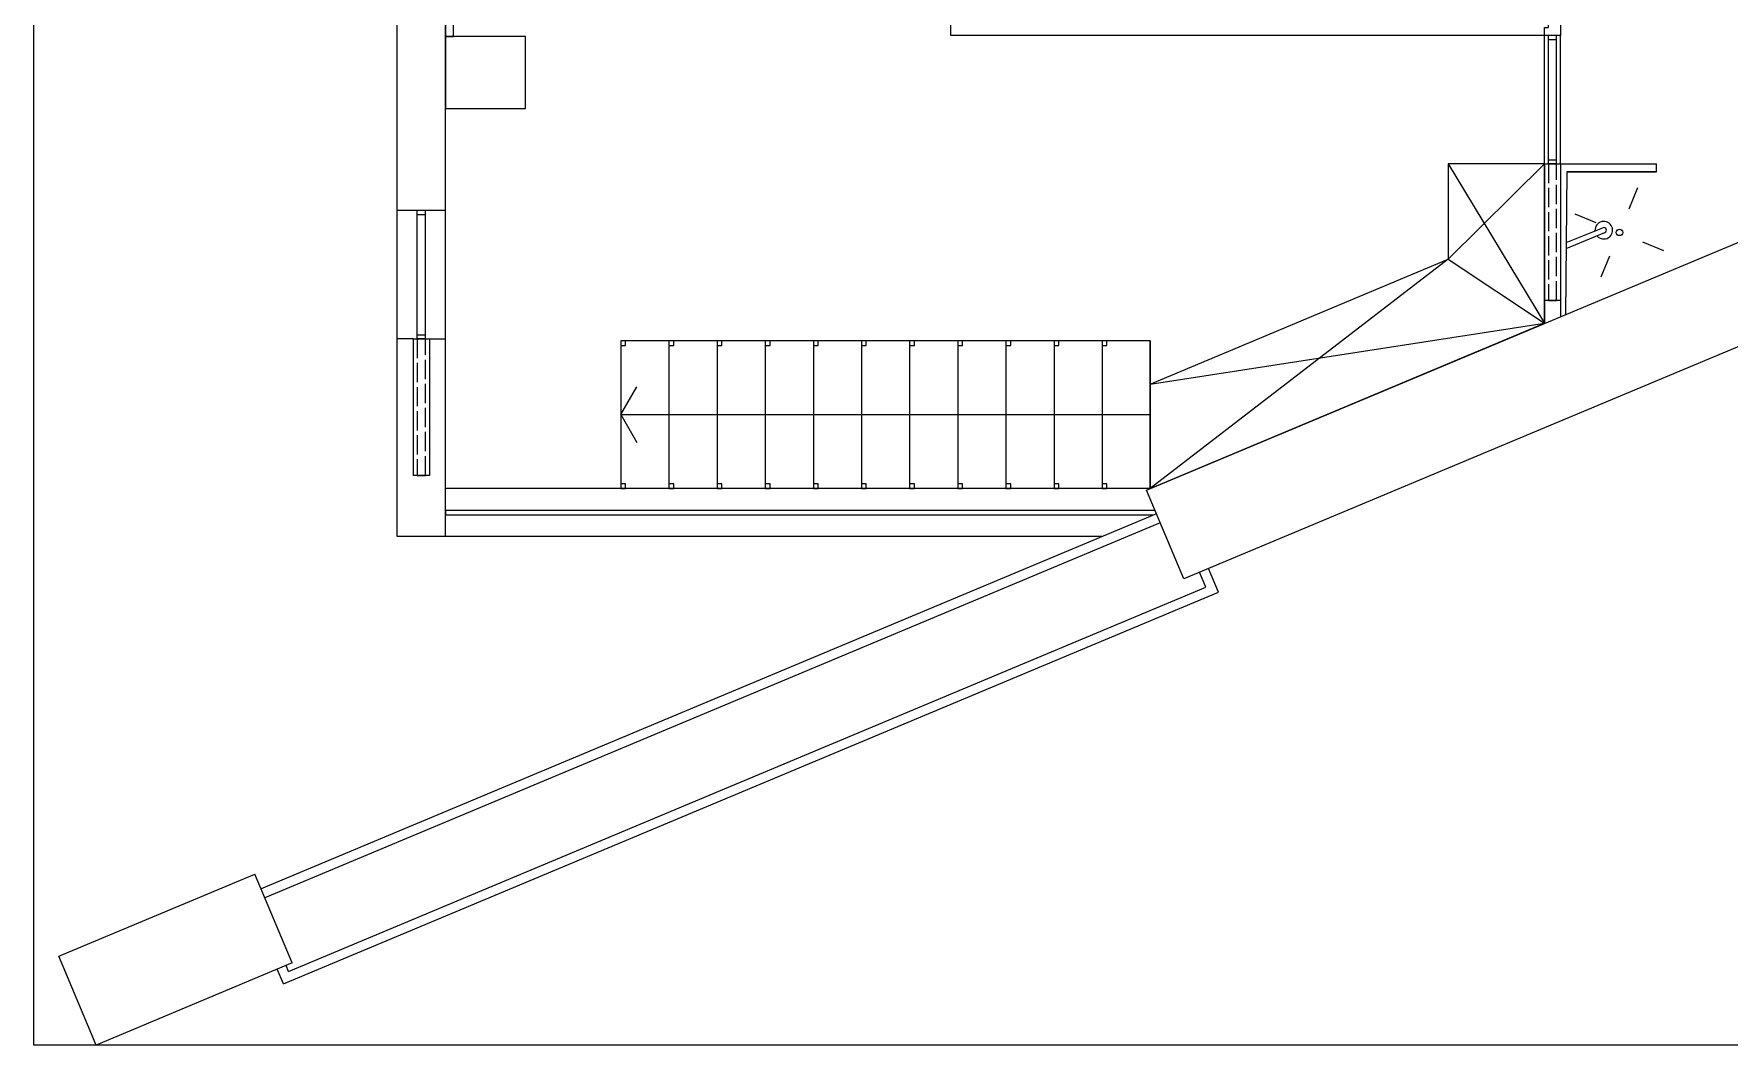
# Model space of a CAD drawing. Header units: millimetres. Extents: x 3468 to 20390, y -976 to 7887.
# Drawn here: x 9054 to 10110, y 5156 to 5786 of the extents above; entities that cross this region are included whole.
import ezdxf

# ---------------------------------------------------------------- set-up
doc = ezdxf.new("R2010")
doc.units = ezdxf.units.MM
doc.linetypes.add('ACAD_ISO02W100', pattern=[15, 12, -3])
for name, color, linetype, lineweight in [('A-FURN', 9, 'Continuous', 13), ('MURO', 1, 'Continuous', 25), ('PROIEZIONI', 145, 'Continuous', 13), ('PROIEZIONI_finissime_fine lines', 251, 'Continuous', 5), ('vetro', 140, 'Continuous', 15), ('Wall', 7, 'Continuous', 20)]:
    doc.layers.add(name, color=color, linetype=linetype, lineweight=lineweight)

msp = doc.modelspace()

# ---------------------------------------------------------------- linework, layer by layer
for p, q in [((9053.8, 5155.7), (9053.8, 7162.1)), ((11053.8, 5155.7), (9053.8, 5155.7))]:
    msp.add_line(p, q)
at = {"color": 1}
for p, q in [((9419.5, 5594.4), (9419.5, 5502.4)), ((9449.5, 5594.4), (9449.5, 5502.4)), ((9479.5, 5594.4), (9479.5, 5502.4)), ((9509.5, 5594.4), (9509.5, 5502.4)), ((9539.5, 5594.4), (9539.5, 5502.4)), ((9569.5, 5594.4), (9569.5, 5502.4)), ((9599.5, 5594.4), (9599.5, 5502.4)), ((9629.5, 5594.4), (9629.5, 5502.4)), ((9659.5, 5594.4), (9659.5, 5502.4)), ((9689.5, 5594.4), (9689.5, 5502.4)), ((9719.5, 5594.4), (9719.5, 5502.4)), ((9749.5, 5594.4), (9749.5, 5502.4))]:
    msp.add_line(p, q, dxfattribs=at)
at = {"color": 1, "linetype": 'ACAD_ISO02W100'}
for p, q in [((9422.5, 5594.4), (9419.5, 5594.4)), ((9419.5, 5594.4), (9419.5, 5591.4)), ((9419.5, 5591.4), (9422.5, 5591.4)), ((9422.5, 5591.4), (9422.5, 5594.4)), ((9452.5, 5594.4), (9449.5, 5594.4)), ((9449.5, 5594.4), (9449.5, 5591.4)), ((9449.5, 5591.4), (9452.5, 5591.4)), ((9452.5, 5591.4), (9452.5, 5594.4)), ((9482.5, 5594.4), (9479.5, 5594.4)), ((9479.5, 5594.4), (9479.5, 5591.4)), ((9479.5, 5591.4), (9482.5, 5591.4)), ((9482.5, 5591.4), (9482.5, 5594.4)), ((9512.5, 5594.4), (9509.5, 5594.4)), ((9509.5, 5594.4), (9509.5, 5591.4)), ((9509.5, 5591.4), (9512.5, 5591.4)), ((9512.5, 5591.4), (9512.5, 5594.4)), ((9542.5, 5594.4), (9539.5, 5594.4)), ((9539.5, 5594.4), (9539.5, 5591.4)), ((9539.5, 5591.4), (9542.5, 5591.4)), ((9542.5, 5591.4), (9542.5, 5594.4)), ((9572.5, 5594.4), (9569.5, 5594.4)), ((9569.5, 5594.4), (9569.5, 5591.4)), ((9569.5, 5591.4), (9572.5, 5591.4)), ((9572.5, 5591.4), (9572.5, 5594.4)), ((9602.5, 5594.4), (9599.5, 5594.4)), ((9599.5, 5594.4), (9599.5, 5591.4)), ((9599.5, 5591.4), (9602.5, 5591.4)), ((9602.5, 5591.4), (9602.5, 5594.4)), ((9632.5, 5594.4), (9629.5, 5594.4)), ((9629.5, 5594.4), (9629.5, 5591.4)), ((9629.5, 5591.4), (9632.5, 5591.4)), ((9632.5, 5591.4), (9632.5, 5594.4)), ((9662.5, 5594.4), (9659.5, 5594.4)), ((9659.5, 5594.4), (9659.5, 5591.4)), ((9659.5, 5591.4), (9662.5, 5591.4)), ((9662.5, 5591.4), (9662.5, 5594.4)), ((9692.5, 5594.4), (9689.5, 5594.4)), ((9689.5, 5594.4), (9689.5, 5591.4)), ((9689.5, 5591.4), (9692.5, 5591.4)), ((9692.5, 5591.4), (9692.5, 5594.4)), ((9722.5, 5594.4), (9719.5, 5594.4)), ((9719.5, 5594.4), (9719.5, 5591.4)), ((9719.5, 5591.4), (9722.5, 5591.4)), ((9722.5, 5591.4), (9722.5, 5594.4)), ((9422.5, 5505.4), (9419.5, 5505.4)), ((9419.5, 5505.4), (9419.5, 5502.4)), ((9422.5, 5502.4), (9422.5, 5505.4)), ((9452.5, 5505.4), (9449.5, 5505.4)), ((9449.5, 5505.4), (9449.5, 5502.4)), ((9452.5, 5502.4), (9452.5, 5505.4)), ((9482.5, 5505.4), (9479.5, 5505.4)), ((9479.5, 5505.4), (9479.5, 5502.4)), ((9482.5, 5502.4), (9482.5, 5505.4)), ((9512.5, 5505.4), (9509.5, 5505.4)), ((9509.5, 5505.4), (9509.5, 5502.4)), ((9512.5, 5502.4), (9512.5, 5505.4)), ((9542.5, 5505.4), (9539.5, 5505.4)), ((9539.5, 5505.4), (9539.5, 5502.4)), ((9542.5, 5502.4), (9542.5, 5505.4)), ((9572.5, 5505.4), (9569.5, 5505.4)), ((9569.5, 5505.4), (9569.5, 5502.4)), ((9572.5, 5502.4), (9572.5, 5505.4)), ((9602.5, 5505.4), (9599.5, 5505.4)), ((9599.5, 5505.4), (9599.5, 5502.4)), ((9602.5, 5502.4), (9602.5, 5505.4)), ((9632.5, 5505.4), (9629.5, 5505.4)), ((9629.5, 5505.4), (9629.5, 5502.4)), ((9632.5, 5502.4), (9632.5, 5505.4)), ((9662.5, 5505.4), (9659.5, 5505.4)), ((9659.5, 5505.4), (9659.5, 5502.4)), ((9662.5, 5502.4), (9662.5, 5505.4)), ((9692.5, 5505.4), (9689.5, 5505.4)), ((9689.5, 5505.4), (9689.5, 5502.4)), ((9692.5, 5502.4), (9692.5, 5505.4)), ((9722.5, 5505.4), (9719.5, 5505.4)), ((9719.5, 5505.4), (9719.5, 5502.4)), ((9722.5, 5502.4), (9722.5, 5505.4)), ((9419.5, 5502.4), (9422.5, 5502.4)), ((9449.5, 5502.4), (9452.5, 5502.4)), ((9479.5, 5502.4), (9482.5, 5502.4)), ((9509.5, 5502.4), (9512.5, 5502.4)), ((9539.5, 5502.4), (9542.5, 5502.4)), ((9569.5, 5502.4), (9572.5, 5502.4)), ((9599.5, 5502.4), (9602.5, 5502.4)), ((9629.5, 5502.4), (9632.5, 5502.4)), ((9659.5, 5502.4), (9662.5, 5502.4)), ((9689.5, 5502.4), (9692.5, 5502.4)), ((9719.5, 5502.4), (9722.5, 5502.4))]:
    msp.add_line(p, q, dxfattribs=at)
at = {"layer": 'A-FURN'}
for p, q in [((9995.2, 5704.6), (9935.2, 5704.6)), ((9935.2, 5704.6), (9935.2, 5645.2)), ((9935.2, 5704.6), (9995.2, 5605.3)), ((9995.2, 5704.6), (9935.2, 5645.2)), ((9995.2, 5605.3), (9995.2, 5704.6)), ((10053.2, 5689.6), (10047.8, 5676.4)), ((10027.3, 5667.8), (10014.2, 5673.2)), ((10008.6, 5655.7), (10031.5, 5664.8)), ((10008.6, 5651.9), (10032.8, 5661.8)), ((10069.6, 5650.5), (10056.4, 5655.9)), ((9749.5, 5567.4), (9935.2, 5645.2)), ((9935.2, 5645.2), (9749.5, 5502.4)), ((9935.2, 5645.2), (9995.2, 5605.3)), ((10030.5, 5634.2), (10035.9, 5647.3)), ((9749.5, 5502.4), (9995.2, 5605.3)), ((9749.5, 5567.4), (9995.2, 5605.3)), ((9749.5, 5502.4), (9749.5, 5567.4))]:
    msp.add_line(p, q, dxfattribs=at)
msp.add_lwpolyline([(9315.2, 5964), (9310.2, 5964), (9310.2, 5784), (9315.2, 5784)], close=True, dxfattribs=at)
msp.add_lwpolyline([(9360.2, 5739), (9360.2, 5784), (9310.2, 5784), (9310.2, 5739), (9360.2, 5739)], dxfattribs=at)
msp.add_circle((10041.9, 5661.9), 2, dxfattribs=at)
for radius, start, end in [(5.48, 221.4302, 184.0114), (1.67, 295.5662, 109.8753)]:
    msp.add_arc((10032.1, 5663.3), radius, start, end, dxfattribs=at)
at = {"layer": 'MURO'}
for p, q in [((9747.2, 5501.4), (10154.5, 5672)), ((10177.7, 5616.6), (9770.3, 5446.1)), ((9770.3, 5446.1), (9747.2, 5501.4)), ((9069.3, 5211.1), (9191.5, 5262.2)), ((9214.7, 5206.9), (9191.5, 5262.2)), ((9092.5, 5155.7), (9069.3, 5211.1)), ((9214.7, 5206.9), (9092.5, 5155.7))]:
    msp.add_line(p, q, dxfattribs=at)
at = {"layer": 'PROIEZIONI'}
for q in [(9429.4, 5565.8), (9749.5, 5548.4), (9429.4, 5531)]:
    msp.add_line((9419.5, 5548.4), q, dxfattribs=at)
at = {"layer": 'PROIEZIONI_finissime_fine lines'}
for p, q in [((9995.2, 5704.6), (9995.2, 5784.6)), ((10005.2, 5704.6), (10005.2, 5784.6)), ((9280.2, 5595.6), (9280.2, 5675.6)), ((9310.2, 5595.6), (9310.2, 5675.6)), ((9290.2, 5595.6), (9300.2, 5595.6))]:
    msp.add_line(p, q, dxfattribs=at)
at = {"layer": 'vetro'}
for p, q in [((9997.7, 5704.6), (9997.7, 5784.6)), ((10002.7, 5784.6), (9997.7, 5784.6)), ((9997.7, 5782.1), (10002.7, 5782.1)), ((10002.7, 5704.6), (10002.7, 5784.6)), ((9997.7, 5707.1), (10002.7, 5707.1)), ((9997.7, 5704.6), (10002.7, 5704.6)), ((9292.7, 5595.6), (9292.7, 5675.6)), ((9297.7, 5675.6), (9292.7, 5675.6)), ((9297.7, 5595.6), (9297.7, 5675.6)), ((9292.7, 5673.1), (9297.7, 5673.1)), ((9292.7, 5598.1), (9297.7, 5598.1)), ((9292.7, 5595.6), (9297.7, 5595.6)), ((9753.3, 5486.6), (9195.4, 5253)), ((9310.2, 5488.9), (9752.4, 5488.9)), ((9310.2, 5488.9), (9310.2, 5485.9)), ((9310.2, 5485.9), (9751.5, 5485.9)), ((9755.6, 5481.1), (9197.7, 5247.5)), ((9791.9, 5437.8), (9785.8, 5452.5)), ((9212.5, 5201.6), (9784.1, 5441)), ((9784.1, 5441), (9780.2, 5450.2)), ((9209.3, 5193.8), (9791.9, 5437.8)), ((9209.3, 5193.8), (9205.4, 5203)), ((9212.5, 5201.6), (9211, 5205.3))]:
    msp.add_line(p, q, dxfattribs=at)
at = {"layer": 'vetro', "linetype": 'ACAD_ISO02W100'}
for p, q in [((9997.7, 5704.6), (9997.7, 5619.6)), ((10002.7, 5704.6), (9997.7, 5704.6)), ((10002.7, 5619.6), (10002.7, 5704.6)), ((9997.7, 5619.6), (10002.7, 5619.6)), ((9292.7, 5595.6), (9292.7, 5510.6)), ((9297.7, 5595.6), (9292.7, 5595.6)), ((9297.7, 5510.6), (9297.7, 5595.6)), ((9292.7, 5510.6), (9297.7, 5510.6))]:
    msp.add_line(p, q, dxfattribs=at)
at = {"layer": 'Wall'}
for p, q in [((9280.2, 5675.6), (9280.2, 6252.4)), ((9310.2, 5675.6), (9310.2, 6222.4)), ((9625.2, 5784.6), (9625.2, 6127.4)), ((9995.2, 5784.6), (9625.2, 5784.6)), ((9995.2, 5704.6), (9995.2, 5605.3)), ((9995.2, 5704.6), (9997.7, 5704.6)), ((10002.7, 5704.6), (10005.2, 5704.6)), ((10005.2, 5704.6), (10005.2, 5609.5)), ((10005.2, 5704.6), (10065, 5704.6)), ((10009, 5699.6), (10008.3, 5610.7)), ((10065, 5699.6), (10009, 5699.6)), ((10009, 5699.6), (10065, 5699.6)), ((10065, 5699.6), (10065, 5704.6)), ((9310.2, 5675.6), (9280.2, 5675.6)), ((10005.2, 5619.6), (9995.2, 5619.6)), ((9280.2, 5472.4), (9280.2, 5595.6)), ((9290.2, 5595.6), (9280.2, 5595.6)), ((9290.2, 5595.6), (9290.2, 5510.6)), ((9300.2, 5595.6), (9300.2, 5510.6)), ((9300.2, 5595.6), (9310.2, 5595.6)), ((9310.2, 5472.4), (9310.2, 5595.6)), ((9749.5, 5594.4), (9419.5, 5594.4)), ((9749.5, 5502.4), (9749.5, 5594.4)), ((9300.2, 5510.6), (9290.2, 5510.6)), ((9749.5, 5502.4), (9310.2, 5502.4)), ((9719.3, 5472.4), (9280.2, 5472.4))]:
    msp.add_line(p, q, dxfattribs=at)
at = {"layer": 'Wall', "color": 1}
for p, q in [((9749.5, 5505.4), (9749.5, 5502.4)), ((9749.5, 5502.4), (9419.5, 5502.4))]:
    msp.add_line(p, q, dxfattribs=at)
at = {"layer": 'Wall'}
msp.add_lwpolyline([(9995.2, 5784.6), (9995.2, 5789.6), (9997.7, 5789.6), (9997.7, 5794.2), (10005.2, 5794.2), (10005.2, 5784.6), (9995.2, 5784.6)], dxfattribs=at)

doc.saveas('drawing.dxf')
